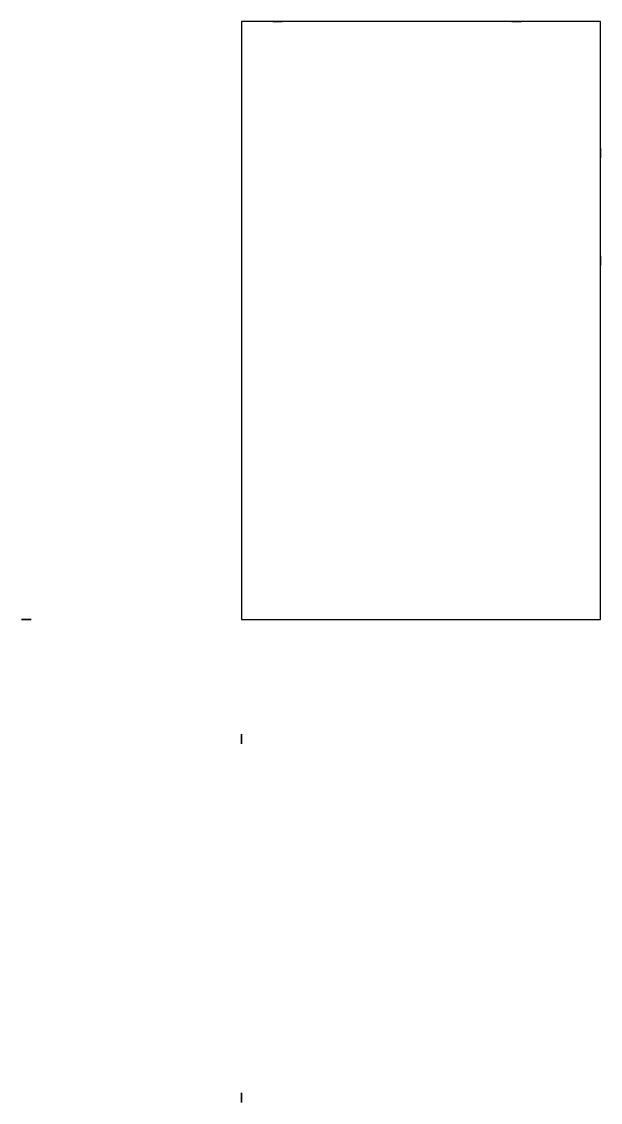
# Model space of a CAD drawing. Extents: x -184 to 300, y -404 to 500.
import ezdxf

# ---------------------------------------------------------------- set-up
doc = ezdxf.new("R2010")
doc.units = 0

msp = doc.modelspace()

# ---------------------------------------------------------------- linework, layer by layer
at = {"layer": 'EDGE.DRILL_D8.0_P25.0', "color": 4, "extrusion": (0, -1, 0)}
for centre in [(30, -15, -500), (230, -10, -500)]:
    msp.add_circle(centre, 4, dxfattribs=at)
at = {"layer": 'EDGE.DRILL_D8.0_P25.0', "color": 4, "extrusion": (-1, 0, 0)}
for centre in [(-390, -10, -300), (-300, -20, -300)]:
    msp.add_circle(centre, 4, dxfattribs=at)
at = {"layer": 'EDGE.DRILL_D8.0_P25.0', "color": 4, "extrusion": (0, 1, 0)}
msp.add_circle((180, -20), 4, dxfattribs=at)
at = {"layer": 'EDGE.DRILL_D8.0_P25.0', "color": 4, "extrusion": (1, 0, 0)}
for centre in [(-100, -10), (-400, -20)]:
    msp.add_circle(centre, 4, dxfattribs=at)
at = {"layer": 'OUTLINE_T30.0_F1', "color": 1}
msp.add_lwpolyline([(300, 0), (300, 500), (0, 500), (0, 0)], close=True, dxfattribs=at)
at = {"layer": 'PANEL_Egger30mm', "color": 2}
msp.add_lwpolyline([(0, 0), (300, 0), (300, 500), (0, 500)], close=True, dxfattribs=at)

doc.saveas('drawing.dxf')
